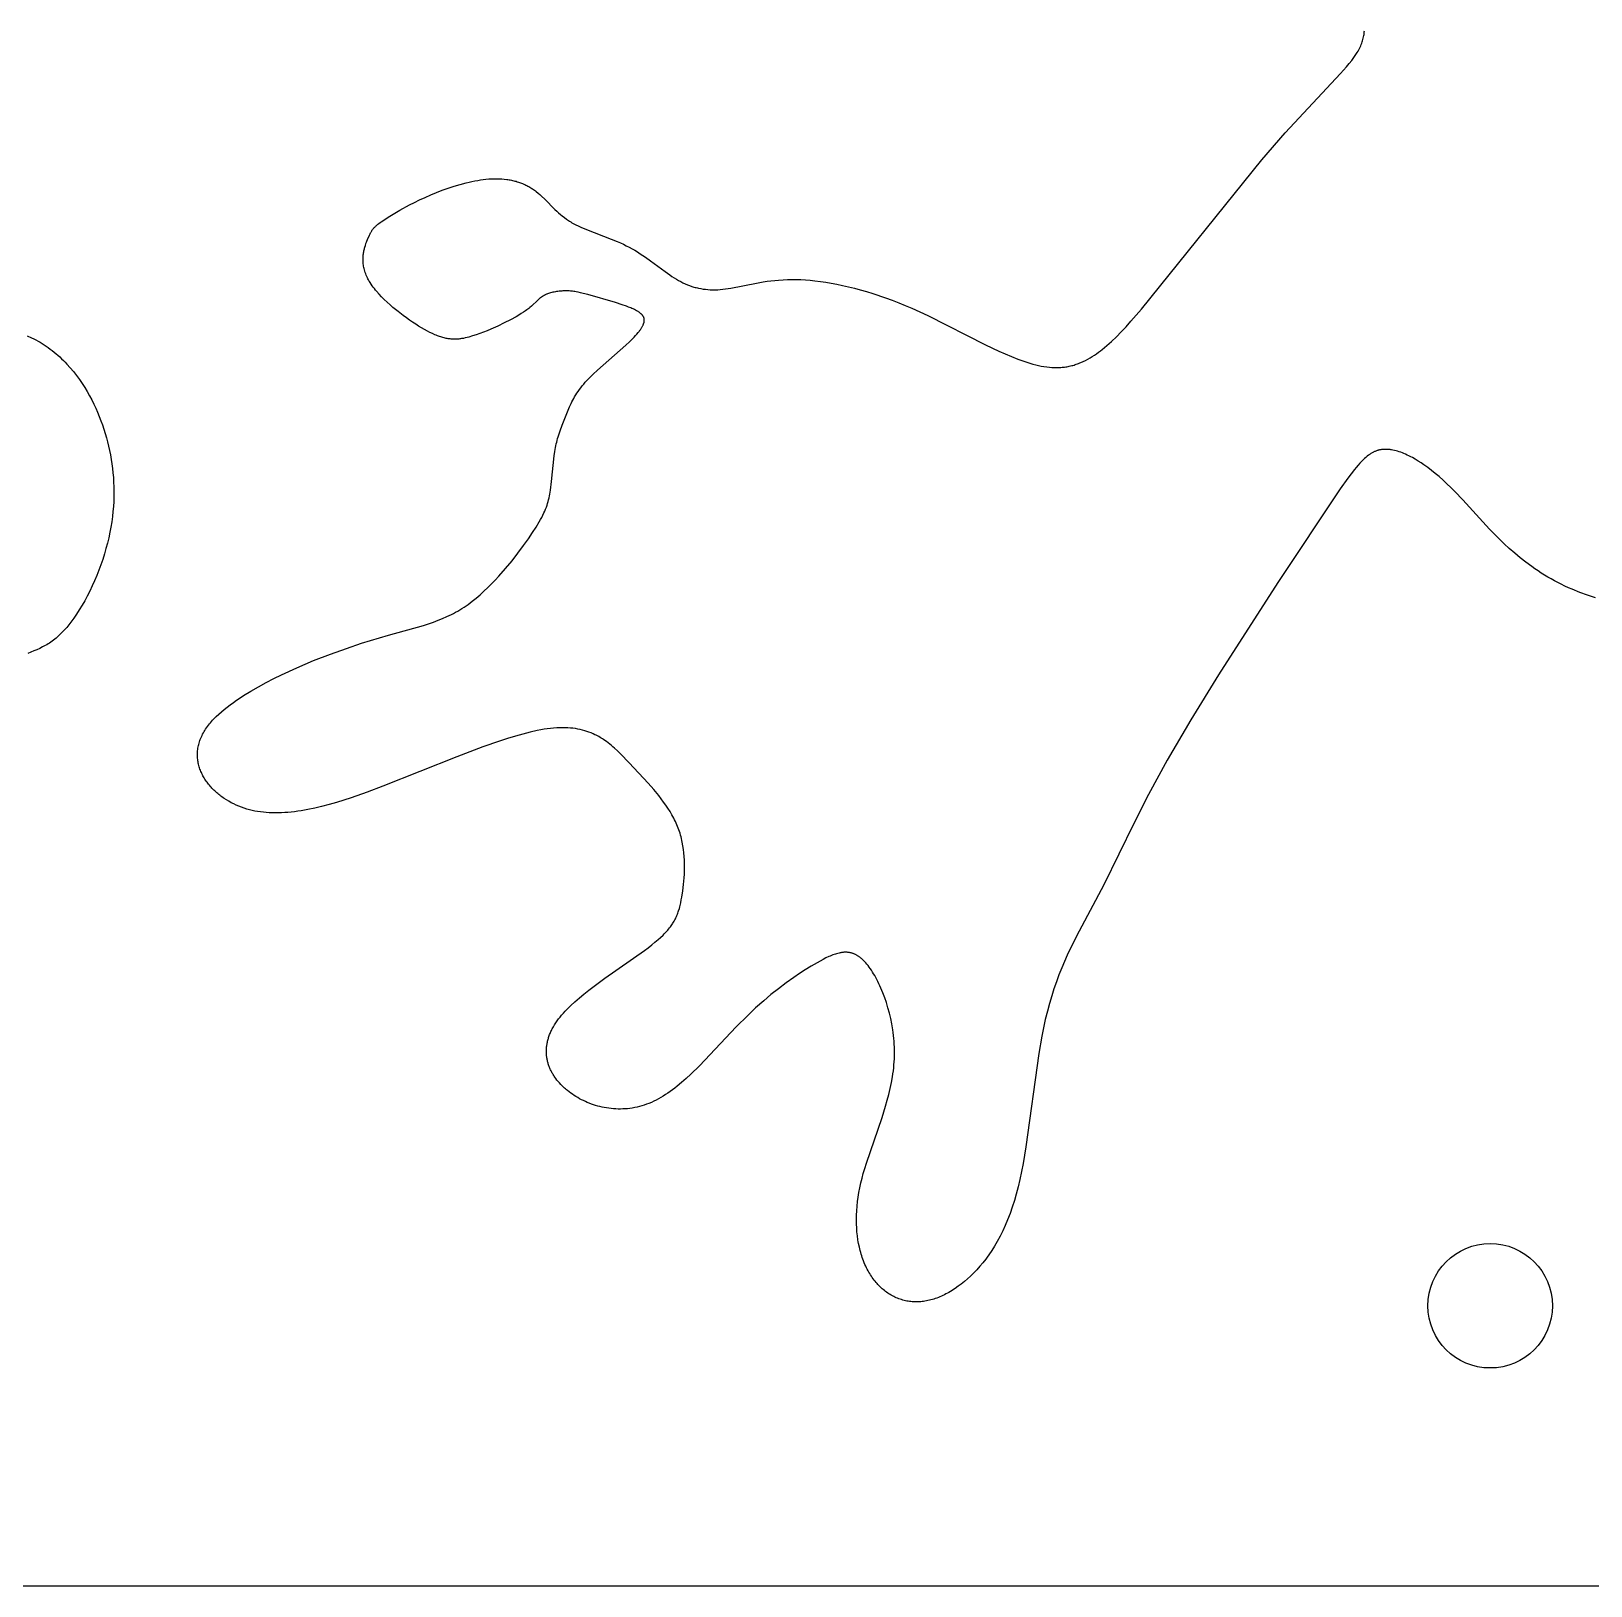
# Model space of a CAD drawing. Extents: x -2154 to -1864, y -146 to 54.
# Drawn here: x -2067.6 to -2005, y -146 to -83.5 of the extents above; entities that cross this region are included whole.
import ezdxf

# ---------------------------------------------------------------- set-up
doc = ezdxf.new("R2010")
doc.units = 0
doc.layers.add('DEFAULT', color=7, linetype='CONTINUOUS')

msp = doc.modelspace()

# ---------------------------------------------------------------- linework, layer by layer
at = {"layer": 'DEFAULT'}
msp.add_lwpolyline([(-2154, -146), (-1864, -146), (-1864, 54), (-2154, 54)], close=True, dxfattribs=at)
for points in [[(-2004.764, -106.308), (-2005.083, -106.203), (-2005.395, -106.09), (-2005.703, -105.966), (-2005.85, -105.903), (-2005.996, -105.836), (-2006.141, -105.767), (-2006.284, -105.696), (-2006.42, -105.624), (-2006.554, -105.55), (-2006.687, -105.474), (-2006.819, -105.395), (-2006.949, -105.313), (-2007.077, -105.229), (-2007.204, -105.143), (-2007.329, -105.055), (-2007.563, -104.882), (-2007.791, -104.701), (-2008.014, -104.514), (-2008.232, -104.322), (-2008.435, -104.134), (-2008.634, -103.941), (-2009.022, -103.547), (-2010.103, -102.376), (-2010.426, -102.036), (-2010.579, -101.883), (-2010.736, -101.732), (-2010.895, -101.585), (-2011.057, -101.441), (-2011.205, -101.316), (-2011.356, -101.194), (-2011.51, -101.077), (-2011.667, -100.964), (-2011.779, -100.887), (-2011.893, -100.813), (-2012.01, -100.743), (-2012.128, -100.676), (-2012.195, -100.64), (-2012.263, -100.605), (-2012.332, -100.572), (-2012.401, -100.54), (-2012.465, -100.513), (-2012.53, -100.487), (-2012.595, -100.463), (-2012.661, -100.44), (-2012.722, -100.421), (-2012.783, -100.404), (-2012.845, -100.388), (-2012.907, -100.375), (-2012.964, -100.365), (-2012.993, -100.36), (-2013.021, -100.356), (-2013.05, -100.353), (-2013.079, -100.35), (-2013.108, -100.348), (-2013.137, -100.346), (-2013.163, -100.345), (-2013.19, -100.344), (-2013.216, -100.344), (-2013.243, -100.345), (-2013.269, -100.346), (-2013.296, -100.348), (-2013.322, -100.35), (-2013.349, -100.353), (-2013.374, -100.356), (-2013.399, -100.36), (-2013.424, -100.365), (-2013.449, -100.37), (-2013.473, -100.376), (-2013.498, -100.382), (-2013.522, -100.389), (-2013.546, -100.397), (-2013.572, -100.406), (-2013.597, -100.415), (-2013.621, -100.425), (-2013.646, -100.436), (-2013.67, -100.447), (-2013.694, -100.459), (-2013.717, -100.472), (-2013.741, -100.484), (-2013.767, -100.5), (-2013.793, -100.516), (-2013.819, -100.532), (-2013.844, -100.549), (-2013.869, -100.567), (-2013.893, -100.585), (-2013.941, -100.622), (-2013.969, -100.645), (-2013.997, -100.669), (-2014.051, -100.717), (-2014.104, -100.767), (-2014.155, -100.817), (-2014.234, -100.9), (-2014.31, -100.985), (-2014.385, -101.072), (-2014.458, -101.16), (-2014.593, -101.332), (-2014.725, -101.507), (-2015.028, -101.929), (-2017.535, -105.7), (-2019.917, -109.408), (-2021.03, -111.214), (-2021.981, -112.837), (-2022.727, -114.21), (-2023.316, -115.37), (-2024.524, -117.842), (-2025.524, -119.701), (-2025.763, -120.17), (-2026, -120.671), (-2026.113, -120.925), (-2026.221, -121.18), (-2026.331, -121.456), (-2026.435, -121.734), (-2026.533, -122.015), (-2026.624, -122.298), (-2026.715, -122.605), (-2026.798, -122.914), (-2026.881, -123.256), (-2026.953, -123.59), (-2027.019, -123.924), (-2027.14, -124.621), (-2027.661, -128.364), (-2027.773, -129.036), (-2027.833, -129.354), (-2027.9, -129.672), (-2027.969, -129.968), (-2028.046, -130.263), (-2028.122, -130.527), (-2028.206, -130.788), (-2028.297, -131.047), (-2028.396, -131.303), (-2028.49, -131.524), (-2028.591, -131.743), (-2028.698, -131.958), (-2028.813, -132.17), (-2028.919, -132.352), (-2029.032, -132.531), (-2029.15, -132.706), (-2029.212, -132.792), (-2029.275, -132.876), (-2029.39, -133.023), (-2029.509, -133.166), (-2029.633, -133.304), (-2029.762, -133.439), (-2029.885, -133.558), (-2030.011, -133.672), (-2030.133, -133.777), (-2030.259, -133.878), (-2030.378, -133.968), (-2030.501, -134.053), (-2030.563, -134.095), (-2030.626, -134.135), (-2030.69, -134.174), (-2030.754, -134.211), (-2030.813, -134.244), (-2030.872, -134.276), (-2030.932, -134.306), (-2030.993, -134.336), (-2031.054, -134.364), (-2031.116, -134.391), (-2031.179, -134.416), (-2031.242, -134.44), (-2031.3, -134.46), (-2031.358, -134.48), (-2031.417, -134.498), (-2031.476, -134.514), (-2031.535, -134.529), (-2031.595, -134.543), (-2031.655, -134.555), (-2031.716, -134.566), (-2031.773, -134.574), (-2031.83, -134.581), (-2031.887, -134.587), (-2031.944, -134.591), (-2032.002, -134.594), (-2032.059, -134.595), (-2032.117, -134.594), (-2032.174, -134.592), (-2032.23, -134.589), (-2032.285, -134.583), (-2032.34, -134.577), (-2032.395, -134.569), (-2032.449, -134.559), (-2032.504, -134.548), (-2032.558, -134.535), (-2032.611, -134.521), (-2032.664, -134.505), (-2032.717, -134.488), (-2032.769, -134.47), (-2032.82, -134.45), (-2032.871, -134.428), (-2032.921, -134.405), (-2032.971, -134.381), (-2033.02, -134.356), (-2033.069, -134.328), (-2033.118, -134.3), (-2033.165, -134.27), (-2033.212, -134.239), (-2033.259, -134.206), (-2033.304, -134.173), (-2033.348, -134.138), (-2033.392, -134.102), (-2033.436, -134.064), (-2033.48, -134.024), (-2033.522, -133.983), (-2033.564, -133.942), (-2033.604, -133.899), (-2033.644, -133.855), (-2033.682, -133.811), (-2033.72, -133.766), (-2033.759, -133.716), (-2033.796, -133.666), (-2033.833, -133.615), (-2033.868, -133.564), (-2033.902, -133.511), (-2033.935, -133.458), (-2033.967, -133.404), (-2033.998, -133.349), (-2034.033, -133.285), (-2034.066, -133.22), (-2034.097, -133.153), (-2034.128, -133.087), (-2034.156, -133.019), (-2034.184, -132.951), (-2034.21, -132.883), (-2034.235, -132.814), (-2034.258, -132.745), (-2034.279, -132.676), (-2034.3, -132.606), (-2034.319, -132.536), (-2034.337, -132.466), (-2034.354, -132.395), (-2034.383, -132.253), (-2034.398, -132.176), (-2034.41, -132.098), (-2034.432, -131.942), (-2034.449, -131.785), (-2034.46, -131.628), (-2034.468, -131.457), (-2034.469, -131.285), (-2034.466, -131.113), (-2034.458, -130.942), (-2034.443, -130.755), (-2034.423, -130.568), (-2034.398, -130.382), (-2034.368, -130.197), (-2034.332, -130.006), (-2034.291, -129.816), (-2034.246, -129.628), (-2034.196, -129.44), (-2034.136, -129.23), (-2034.071, -129.022), (-2033.441, -127.188), (-2033.296, -126.726), (-2033.23, -126.493), (-2033.168, -126.258), (-2033.112, -126.023), (-2033.062, -125.787), (-2033.02, -125.549), (-2033.002, -125.43), (-2032.986, -125.31), (-2032.972, -125.191), (-2032.961, -125.071), (-2032.952, -124.951), (-2032.945, -124.832), (-2032.942, -124.713), (-2032.94, -124.594), (-2032.942, -124.476), (-2032.945, -124.357), (-2032.951, -124.241), (-2032.959, -124.124), (-2032.969, -124.007), (-2032.981, -123.891), (-2032.996, -123.775), (-2033.012, -123.659), (-2033.051, -123.428), (-2033.094, -123.212), (-2033.145, -122.997), (-2033.202, -122.784), (-2033.267, -122.573), (-2033.334, -122.373), (-2033.409, -122.176), (-2033.485, -121.993), (-2033.525, -121.902), (-2033.567, -121.812), (-2033.607, -121.729), (-2033.649, -121.648), (-2033.692, -121.567), (-2033.737, -121.486), (-2033.779, -121.415), (-2033.822, -121.344), (-2033.867, -121.274), (-2033.914, -121.205), (-2033.957, -121.146), (-2034.001, -121.087), (-2034.047, -121.03), (-2034.094, -120.974), (-2034.137, -120.927), (-2034.18, -120.882), (-2034.203, -120.86), (-2034.225, -120.839), (-2034.249, -120.818), (-2034.272, -120.797), (-2034.293, -120.78), (-2034.314, -120.763), (-2034.335, -120.747), (-2034.357, -120.731), (-2034.379, -120.716), (-2034.401, -120.701), (-2034.424, -120.687), (-2034.447, -120.673), (-2034.467, -120.661), (-2034.488, -120.65), (-2034.51, -120.639), (-2034.531, -120.629), (-2034.553, -120.62), (-2034.575, -120.611), (-2034.597, -120.602), (-2034.62, -120.594), (-2034.641, -120.587), (-2034.662, -120.581), (-2034.684, -120.575), (-2034.706, -120.57), (-2034.728, -120.565), (-2034.75, -120.561), (-2034.772, -120.557), (-2034.794, -120.555), (-2034.817, -120.552), (-2034.84, -120.55), (-2034.862, -120.549), (-2034.885, -120.548), (-2034.908, -120.548), (-2034.93, -120.548), (-2034.953, -120.549), (-2034.975, -120.551), (-2035, -120.553), (-2035.024, -120.555), (-2035.048, -120.558), (-2035.071, -120.561), (-2035.095, -120.565), (-2035.119, -120.569), (-2035.166, -120.579), (-2035.217, -120.592), (-2035.268, -120.606), (-2035.318, -120.621), (-2035.368, -120.638), (-2035.423, -120.658), (-2035.476, -120.679), (-2035.53, -120.702), (-2035.583, -120.725), (-2035.698, -120.779), (-2035.811, -120.837), (-2035.931, -120.901), (-2036.05, -120.968), (-2036.29, -121.108), (-2036.526, -121.254), (-2036.76, -121.405), (-2036.99, -121.56), (-2037.301, -121.782), (-2037.606, -122.013), (-2037.905, -122.251), (-2038.197, -122.497), (-2038.523, -122.787), (-2038.841, -123.086), (-2039.298, -123.545), (-2040.779, -125.108), (-2041.132, -125.451), (-2041.313, -125.618), (-2041.498, -125.78), (-2041.68, -125.931), (-2041.773, -126.004), (-2041.867, -126.075), (-2041.958, -126.142), (-2042.051, -126.206), (-2042.144, -126.269), (-2042.239, -126.329), (-2042.332, -126.385), (-2042.426, -126.439), (-2042.521, -126.489), (-2042.618, -126.537), (-2042.712, -126.58), (-2042.808, -126.62), (-2042.904, -126.657), (-2043.002, -126.691), (-2043.096, -126.72), (-2043.191, -126.747), (-2043.286, -126.77), (-2043.382, -126.79), (-2043.479, -126.807), (-2043.576, -126.821), (-2043.674, -126.832), (-2043.772, -126.84), (-2043.865, -126.845), (-2043.958, -126.847), (-2044.052, -126.847), (-2044.145, -126.844), (-2044.239, -126.838), (-2044.332, -126.829), (-2044.424, -126.818), (-2044.517, -126.804), (-2044.605, -126.788), (-2044.693, -126.77), (-2044.781, -126.749), (-2044.867, -126.726), (-2044.954, -126.701), (-2045.039, -126.674), (-2045.124, -126.645), (-2045.208, -126.613), (-2045.288, -126.58), (-2045.366, -126.546), (-2045.444, -126.51), (-2045.521, -126.472), (-2045.597, -126.431), (-2045.672, -126.389), (-2045.745, -126.345), (-2045.818, -126.299), (-2045.886, -126.254), (-2045.954, -126.206), (-2046.019, -126.157), (-2046.084, -126.106), (-2046.125, -126.072), (-2046.165, -126.038), (-2046.205, -126.003), (-2046.244, -125.967), (-2046.3, -125.913), (-2046.355, -125.857), (-2046.408, -125.8), (-2046.459, -125.741), (-2046.506, -125.682), (-2046.552, -125.622), (-2046.596, -125.56), (-2046.617, -125.529), (-2046.638, -125.497), (-2046.657, -125.466), (-2046.676, -125.435), (-2046.694, -125.403), (-2046.712, -125.371), (-2046.729, -125.338), (-2046.746, -125.306), (-2046.762, -125.273), (-2046.777, -125.239), (-2046.791, -125.206), (-2046.805, -125.173), (-2046.818, -125.139), (-2046.831, -125.105), (-2046.842, -125.071), (-2046.854, -125.036), (-2046.864, -125.002), (-2046.874, -124.967), (-2046.882, -124.932), (-2046.891, -124.896), (-2046.898, -124.861), (-2046.905, -124.825), (-2046.911, -124.79), (-2046.916, -124.754), (-2046.921, -124.718), (-2046.924, -124.682), (-2046.927, -124.645), (-2046.929, -124.608), (-2046.931, -124.571), (-2046.931, -124.534), (-2046.931, -124.498), (-2046.93, -124.461), (-2046.928, -124.424), (-2046.925, -124.387), (-2046.922, -124.349), (-2046.917, -124.311), (-2046.912, -124.273), (-2046.906, -124.235), (-2046.899, -124.197), (-2046.892, -124.16), (-2046.884, -124.122), (-2046.874, -124.085), (-2046.864, -124.046), (-2046.853, -124.007), (-2046.841, -123.968), (-2046.828, -123.929), (-2046.814, -123.891), (-2046.8, -123.853), (-2046.785, -123.815), (-2046.769, -123.778), (-2046.751, -123.738), (-2046.732, -123.698), (-2046.713, -123.658), (-2046.693, -123.619), (-2046.672, -123.58), (-2046.651, -123.542), (-2046.606, -123.466), (-2046.554, -123.385), (-2046.5, -123.306), (-2046.443, -123.229), (-2046.384, -123.153), (-2046.318, -123.073), (-2046.249, -122.995), (-2046.179, -122.918), (-2046.107, -122.843), (-2046.028, -122.764), (-2045.948, -122.686), (-2045.784, -122.535), (-2045.607, -122.38), (-2045.426, -122.23), (-2045.219, -122.066), (-2045.01, -121.906), (-2044.584, -121.594), (-2042.995, -120.479), (-2042.843, -120.366), (-2042.694, -120.251), (-2042.567, -120.148), (-2042.442, -120.042), (-2042.341, -119.951), (-2042.242, -119.858), (-2042.195, -119.81), (-2042.148, -119.761), (-2042.102, -119.711), (-2042.057, -119.66), (-2042.02, -119.616), (-2041.984, -119.572), (-2041.949, -119.527), (-2041.915, -119.481), (-2041.89, -119.445), (-2041.866, -119.41), (-2041.843, -119.374), (-2041.82, -119.337), (-2041.795, -119.294), (-2041.77, -119.25), (-2041.747, -119.205), (-2041.725, -119.16), (-2041.704, -119.115), (-2041.685, -119.069), (-2041.666, -119.023), (-2041.648, -118.976), (-2041.632, -118.929), (-2041.616, -118.882), (-2041.588, -118.786), (-2041.572, -118.73), (-2041.558, -118.673), (-2041.532, -118.559), (-2041.509, -118.444), (-2041.487, -118.329), (-2041.447, -118.079), (-2041.415, -117.827), (-2041.401, -117.691), (-2041.391, -117.554), (-2041.382, -117.416), (-2041.377, -117.279), (-2041.375, -117.136), (-2041.376, -116.992), (-2041.381, -116.848), (-2041.389, -116.705), (-2041.402, -116.559), (-2041.419, -116.414), (-2041.441, -116.269), (-2041.468, -116.125), (-2041.483, -116.054), (-2041.5, -115.982), (-2041.518, -115.911), (-2041.537, -115.84), (-2041.558, -115.77), (-2041.58, -115.7), (-2041.604, -115.631), (-2041.629, -115.562), (-2041.656, -115.493), (-2041.685, -115.425), (-2041.715, -115.357), (-2041.746, -115.289), (-2041.779, -115.223), (-2041.813, -115.157), (-2041.884, -115.026), (-2041.962, -114.894), (-2042.044, -114.765), (-2042.13, -114.637), (-2042.219, -114.512), (-2042.315, -114.384), (-2042.413, -114.257), (-2042.617, -114.01), (-2042.835, -113.76), (-2043.6, -112.936), (-2043.95, -112.574), (-2044.07, -112.458), (-2044.193, -112.345), (-2044.256, -112.291), (-2044.319, -112.237), (-2044.384, -112.185), (-2044.449, -112.134), (-2044.516, -112.085), (-2044.584, -112.037), (-2044.631, -112.005), (-2044.679, -111.974), (-2044.727, -111.944), (-2044.776, -111.915), (-2044.826, -111.886), (-2044.876, -111.859), (-2044.927, -111.833), (-2044.978, -111.807), (-2045.057, -111.771), (-2045.138, -111.737), (-2045.219, -111.705), (-2045.302, -111.676), (-2045.39, -111.648), (-2045.48, -111.623), (-2045.57, -111.602), (-2045.661, -111.583), (-2045.761, -111.565), (-2045.862, -111.552), (-2045.963, -111.541), (-2046.065, -111.533), (-2046.177, -111.528), (-2046.29, -111.527), (-2046.404, -111.529), (-2046.516, -111.534), (-2046.643, -111.544), (-2046.769, -111.557), (-2046.895, -111.573), (-2047.02, -111.592), (-2047.16, -111.616), (-2047.3, -111.643), (-2047.577, -111.705), (-2047.879, -111.781), (-2048.179, -111.865), (-2048.499, -111.962), (-2048.817, -112.066), (-2049.484, -112.298), (-2050.528, -112.694), (-2053.503, -113.879), (-2054.139, -114.117), (-2054.78, -114.341), (-2055.369, -114.527), (-2055.666, -114.612), (-2055.965, -114.691), (-2056.244, -114.757), (-2056.524, -114.816), (-2056.792, -114.864), (-2056.926, -114.884), (-2057.061, -114.903), (-2057.19, -114.918), (-2057.318, -114.93), (-2057.447, -114.94), (-2057.576, -114.947), (-2057.7, -114.951), (-2057.823, -114.952), (-2057.947, -114.95), (-2058.07, -114.945), (-2058.188, -114.937), (-2058.307, -114.926), (-2058.424, -114.911), (-2058.542, -114.893), (-2058.649, -114.874), (-2058.755, -114.851), (-2058.861, -114.825), (-2058.966, -114.796), (-2059.074, -114.761), (-2059.182, -114.724), (-2059.288, -114.682), (-2059.393, -114.638), (-2059.494, -114.59), (-2059.594, -114.539), (-2059.692, -114.485), (-2059.789, -114.428), (-2059.88, -114.369), (-2059.926, -114.338), (-2059.97, -114.306), (-2060.014, -114.274), (-2060.057, -114.241), (-2060.1, -114.207), (-2060.142, -114.172), (-2060.182, -114.138), (-2060.222, -114.103), (-2060.261, -114.067), (-2060.299, -114.03), (-2060.336, -113.993), (-2060.373, -113.955), (-2060.408, -113.916), (-2060.443, -113.877), (-2060.477, -113.838), (-2060.509, -113.799), (-2060.54, -113.758), (-2060.571, -113.717), (-2060.601, -113.676), (-2060.63, -113.634), (-2060.657, -113.591), (-2060.684, -113.547), (-2060.709, -113.504), (-2060.734, -113.46), (-2060.757, -113.416), (-2060.779, -113.371), (-2060.799, -113.326), (-2060.819, -113.28), (-2060.838, -113.234), (-2060.855, -113.187), (-2060.871, -113.14), (-2060.885, -113.093), (-2060.899, -113.046), (-2060.911, -112.998), (-2060.921, -112.95), (-2060.931, -112.901), (-2060.938, -112.852), (-2060.945, -112.803), (-2060.95, -112.754), (-2060.953, -112.704), (-2060.955, -112.653), (-2060.956, -112.603), (-2060.955, -112.553), (-2060.953, -112.503), (-2060.949, -112.453), (-2060.943, -112.403), (-2060.936, -112.351), (-2060.927, -112.299), (-2060.916, -112.247), (-2060.904, -112.196), (-2060.89, -112.145), (-2060.875, -112.095), (-2060.859, -112.044), (-2060.841, -111.995), (-2060.819, -111.941), (-2060.796, -111.888), (-2060.772, -111.836), (-2060.746, -111.784), (-2060.718, -111.733), (-2060.689, -111.683), (-2060.659, -111.634), (-2060.628, -111.585), (-2060.592, -111.532), (-2060.554, -111.479), (-2060.515, -111.428), (-2060.475, -111.378), (-2060.434, -111.328), (-2060.391, -111.279), (-2060.348, -111.231), (-2060.304, -111.184), (-2060.254, -111.133), (-2060.204, -111.082), (-2060.1, -110.984), (-2059.993, -110.889), (-2059.884, -110.796), (-2059.762, -110.698), (-2059.637, -110.603), (-2059.511, -110.511), (-2059.382, -110.421), (-2059.243, -110.327), (-2059.102, -110.235), (-2058.815, -110.059), (-2058.508, -109.882), (-2058.197, -109.713), (-2057.891, -109.555), (-2057.583, -109.403), (-2056.958, -109.116), (-2056.289, -108.833), (-2055.613, -108.57), (-2054.97, -108.339), (-2054.362, -108.137), (-2053.28, -107.816), (-2051.87, -107.415), (-2051.67, -107.35), (-2051.47, -107.281), (-2051.287, -107.213), (-2051.105, -107.14), (-2050.926, -107.062), (-2050.837, -107.02), (-2050.75, -106.977), (-2050.663, -106.933), (-2050.578, -106.887), (-2050.493, -106.839), (-2050.41, -106.79), (-2050.326, -106.738), (-2050.242, -106.683), (-2050.16, -106.628), (-2050.079, -106.571), (-2049.995, -106.51), (-2049.913, -106.447), (-2049.751, -106.318), (-2049.593, -106.184), (-2049.439, -106.045), (-2049.285, -105.9), (-2049.135, -105.752), (-2048.988, -105.6), (-2048.844, -105.445), (-2048.57, -105.135), (-2048.307, -104.817), (-2048.074, -104.518), (-2047.848, -104.213), (-2047.653, -103.937), (-2047.483, -103.686), (-2047.346, -103.473), (-2047.216, -103.257), (-2047.166, -103.169), (-2047.118, -103.081), (-2047.072, -102.992), (-2047.029, -102.901), (-2046.994, -102.825), (-2046.962, -102.748), (-2046.932, -102.67), (-2046.904, -102.591), (-2046.881, -102.518), (-2046.86, -102.444), (-2046.84, -102.37), (-2046.823, -102.295), (-2046.807, -102.217), (-2046.792, -102.139), (-2046.767, -101.981), (-2046.723, -101.633), (-2046.614, -100.606), (-2046.59, -100.433), (-2046.564, -100.276), (-2046.549, -100.198), (-2046.533, -100.121), (-2046.517, -100.052), (-2046.499, -99.983), (-2046.481, -99.915), (-2046.461, -99.847), (-2046.422, -99.725), (-2046.38, -99.603), (-2046.293, -99.378), (-2045.996, -98.634), (-2045.939, -98.508), (-2045.906, -98.438), (-2045.871, -98.37), (-2045.835, -98.302), (-2045.797, -98.235), (-2045.752, -98.16), (-2045.705, -98.086), (-2045.656, -98.014), (-2045.606, -97.943), (-2045.549, -97.867), (-2045.49, -97.793), (-2045.429, -97.721), (-2045.367, -97.65), (-2045.292, -97.568), (-2045.215, -97.489), (-2045.045, -97.322), (-2044.871, -97.16), (-2043.736, -96.165), (-2043.593, -96.031), (-2043.523, -95.963), (-2043.454, -95.894), (-2043.399, -95.836), (-2043.346, -95.777), (-2043.293, -95.718), (-2043.242, -95.656), (-2043.206, -95.609), (-2043.17, -95.561), (-2043.153, -95.537), (-2043.136, -95.512), (-2043.12, -95.487), (-2043.104, -95.462), (-2043.091, -95.44), (-2043.079, -95.418), (-2043.067, -95.395), (-2043.055, -95.372), (-2043.046, -95.352), (-2043.037, -95.332), (-2043.029, -95.312), (-2043.022, -95.291), (-2043.016, -95.274), (-2043.011, -95.256), (-2043.008, -95.247), (-2043.006, -95.238), (-2043.004, -95.229), (-2043.002, -95.219), (-2043.001, -95.212), (-2043, -95.204), (-2042.999, -95.196), (-2042.998, -95.188), (-2042.997, -95.18), (-2042.996, -95.172), (-2042.996, -95.164), (-2042.996, -95.156), (-2042.996, -95.149), (-2042.996, -95.142), (-2042.996, -95.135), (-2042.997, -95.128), (-2042.997, -95.121), (-2042.998, -95.114), (-2042.999, -95.107), (-2043, -95.101), (-2043.001, -95.094), (-2043.003, -95.087), (-2043.005, -95.08), (-2043.006, -95.073), (-2043.008, -95.067), (-2043.01, -95.06), (-2043.013, -95.054), (-2043.015, -95.047), (-2043.018, -95.04), (-2043.021, -95.033), (-2043.024, -95.027), (-2043.027, -95.02), (-2043.031, -95.014), (-2043.034, -95.007), (-2043.038, -95.001), (-2043.042, -94.994), (-2043.046, -94.988), (-2043.05, -94.982), (-2043.055, -94.976), (-2043.059, -94.97), (-2043.064, -94.964), (-2043.068, -94.958), (-2043.078, -94.947), (-2043.084, -94.94), (-2043.09, -94.933), (-2043.097, -94.926), (-2043.103, -94.92), (-2043.117, -94.907), (-2043.13, -94.894), (-2043.144, -94.882), (-2043.159, -94.87), (-2043.174, -94.859), (-2043.189, -94.848), (-2043.207, -94.835), (-2043.226, -94.822), (-2043.245, -94.81), (-2043.264, -94.798), (-2043.304, -94.776), (-2043.344, -94.754), (-2043.393, -94.729), (-2043.442, -94.706), (-2043.492, -94.683), (-2043.543, -94.662), (-2043.628, -94.628), (-2043.714, -94.596), (-2043.886, -94.536), (-2044.159, -94.449), (-2045.267, -94.13), (-2045.458, -94.077), (-2045.554, -94.053), (-2045.65, -94.031), (-2045.74, -94.014), (-2045.785, -94.006), (-2045.83, -94), (-2045.876, -93.994), (-2045.922, -93.989), (-2045.969, -93.985), (-2046.015, -93.982), (-2046.065, -93.98), (-2046.114, -93.979), (-2046.164, -93.979), (-2046.214, -93.981), (-2046.265, -93.983), (-2046.316, -93.986), (-2046.368, -93.99), (-2046.419, -93.995), (-2046.469, -94.001), (-2046.52, -94.008), (-2046.57, -94.016), (-2046.62, -94.026), (-2046.667, -94.035), (-2046.713, -94.046), (-2046.76, -94.059), (-2046.806, -94.072), (-2046.847, -94.085), (-2046.888, -94.1), (-2046.908, -94.108), (-2046.928, -94.116), (-2046.948, -94.124), (-2046.967, -94.133), (-2046.985, -94.142), (-2047.002, -94.15), (-2047.019, -94.159), (-2047.036, -94.169), (-2047.053, -94.178), (-2047.069, -94.188), (-2047.085, -94.198), (-2047.101, -94.209), (-2047.132, -94.23), (-2047.162, -94.252), (-2047.191, -94.275), (-2047.219, -94.299), (-2047.248, -94.324), (-2047.277, -94.35), (-2047.528, -94.587), (-2047.598, -94.647), (-2047.639, -94.68), (-2047.68, -94.712), (-2047.722, -94.744), (-2047.765, -94.775), (-2047.852, -94.835), (-2047.94, -94.892), (-2048.045, -94.956), (-2048.152, -95.018), (-2048.368, -95.136), (-2048.623, -95.266), (-2048.881, -95.39), (-2049.167, -95.518), (-2049.312, -95.579), (-2049.457, -95.637), (-2049.604, -95.692), (-2049.752, -95.744), (-2049.896, -95.79), (-2050.042, -95.832), (-2050.117, -95.852), (-2050.192, -95.869), (-2050.267, -95.885), (-2050.305, -95.892), (-2050.344, -95.898), (-2050.38, -95.903), (-2050.416, -95.908), (-2050.453, -95.912), (-2050.49, -95.915), (-2050.526, -95.917), (-2050.563, -95.919), (-2050.6, -95.92), (-2050.637, -95.92), (-2050.677, -95.919), (-2050.716, -95.917), (-2050.756, -95.914), (-2050.796, -95.91), (-2050.836, -95.905), (-2050.875, -95.899), (-2050.915, -95.893), (-2050.954, -95.885), (-2050.999, -95.876), (-2051.044, -95.865), (-2051.089, -95.853), (-2051.133, -95.841), (-2051.177, -95.827), (-2051.221, -95.813), (-2051.308, -95.781), (-2051.359, -95.761), (-2051.411, -95.74), (-2051.513, -95.695), (-2051.613, -95.647), (-2051.712, -95.596), (-2051.831, -95.531), (-2051.949, -95.464), (-2052.065, -95.394), (-2052.18, -95.321), (-2052.308, -95.237), (-2052.435, -95.151), (-2052.56, -95.062), (-2052.684, -94.972), (-2052.893, -94.81), (-2053.097, -94.643), (-2053.216, -94.539), (-2053.334, -94.432), (-2053.446, -94.326), (-2053.555, -94.216), (-2053.657, -94.108), (-2053.755, -93.996), (-2053.8, -93.943), (-2053.844, -93.888), (-2053.887, -93.833), (-2053.929, -93.776), (-2053.976, -93.709), (-2054.02, -93.64), (-2054.042, -93.605), (-2054.063, -93.569), (-2054.083, -93.533), (-2054.102, -93.497), (-2054.127, -93.448), (-2054.15, -93.397), (-2054.172, -93.346), (-2054.193, -93.295), (-2054.211, -93.243), (-2054.228, -93.19), (-2054.244, -93.136), (-2054.257, -93.083), (-2054.268, -93.036), (-2054.277, -92.989), (-2054.284, -92.941), (-2054.29, -92.893), (-2054.295, -92.846), (-2054.298, -92.798), (-2054.3, -92.75), (-2054.3, -92.702), (-2054.299, -92.659), (-2054.297, -92.617), (-2054.294, -92.574), (-2054.29, -92.532), (-2054.285, -92.49), (-2054.279, -92.448), (-2054.272, -92.406), (-2054.263, -92.364), (-2054.255, -92.328), (-2054.247, -92.292), (-2054.238, -92.256), (-2054.228, -92.22), (-2054.206, -92.149), (-2054.183, -92.079), (-2054.16, -92.018), (-2054.102, -91.873), (-2054.06, -91.776), (-2054.041, -91.734), (-2054.02, -91.692), (-2053.999, -91.65), (-2053.987, -91.63), (-2053.976, -91.61), (-2053.964, -91.591), (-2053.953, -91.572), (-2053.941, -91.554), (-2053.928, -91.536), (-2053.916, -91.518), (-2053.902, -91.501), (-2053.889, -91.484), (-2053.875, -91.467), (-2053.86, -91.449), (-2053.844, -91.432), (-2053.828, -91.415), (-2053.812, -91.399), (-2053.796, -91.383), (-2053.779, -91.367), (-2053.744, -91.336), (-2053.702, -91.301), (-2053.659, -91.268), (-2053.616, -91.235), (-2053.571, -91.203), (-2053.429, -91.106), (-2053.293, -91.019), (-2053.157, -90.934), (-2052.826, -90.741), (-2052.432, -90.527), (-2052.231, -90.425), (-2052.03, -90.327), (-2051.804, -90.223), (-2051.576, -90.123), (-2051.346, -90.028), (-2051.114, -89.938), (-2050.876, -89.853), (-2050.636, -89.774), (-2050.398, -89.702), (-2050.158, -89.638), (-2050.041, -89.61), (-2049.924, -89.584), (-2049.806, -89.56), (-2049.688, -89.539), (-2049.579, -89.521), (-2049.47, -89.506), (-2049.36, -89.493), (-2049.251, -89.483), (-2049.145, -89.476), (-2049.038, -89.472), (-2048.932, -89.471), (-2048.826, -89.473), (-2048.726, -89.479), (-2048.626, -89.487), (-2048.527, -89.499), (-2048.477, -89.506), (-2048.428, -89.514), (-2048.381, -89.523), (-2048.334, -89.532), (-2048.288, -89.542), (-2048.241, -89.553), (-2048.195, -89.565), (-2048.149, -89.577), (-2048.104, -89.591), (-2048.058, -89.605), (-2048.015, -89.62), (-2047.972, -89.636), (-2047.929, -89.652), (-2047.886, -89.669), (-2047.844, -89.687), (-2047.802, -89.706), (-2047.761, -89.726), (-2047.72, -89.746), (-2047.68, -89.767), (-2047.64, -89.789), (-2047.601, -89.811), (-2047.562, -89.835), (-2047.523, -89.859), (-2047.486, -89.884), (-2047.448, -89.909), (-2047.411, -89.936), (-2047.375, -89.963), (-2047.339, -89.99), (-2047.268, -90.048), (-2047.2, -90.107), (-2047.132, -90.168), (-2047, -90.296), (-2046.586, -90.71), (-2046.514, -90.777), (-2046.442, -90.843), (-2046.368, -90.908), (-2046.292, -90.97), (-2046.21, -91.034), (-2046.126, -91.095), (-2046.04, -91.154), (-2045.996, -91.182), (-2045.952, -91.209), (-2045.903, -91.238), (-2045.854, -91.266), (-2045.754, -91.32), (-2045.652, -91.37), (-2045.549, -91.418), (-2045.323, -91.516), (-2044.327, -91.9), (-2044.081, -92), (-2043.959, -92.052), (-2043.839, -92.107), (-2043.719, -92.164), (-2043.601, -92.223), (-2043.488, -92.285), (-2043.376, -92.349), (-2043.266, -92.415), (-2043.157, -92.484), (-2042.951, -92.622), (-2042.748, -92.766), (-2042.154, -93.206), (-2041.971, -93.336), (-2041.885, -93.395), (-2041.797, -93.452), (-2041.708, -93.507), (-2041.618, -93.56), (-2041.532, -93.607), (-2041.445, -93.651), (-2041.356, -93.692), (-2041.266, -93.73), (-2041.178, -93.765), (-2041.089, -93.796), (-2040.999, -93.824), (-2040.953, -93.836), (-2040.908, -93.848), (-2040.862, -93.859), (-2040.816, -93.87), (-2040.723, -93.888), (-2040.63, -93.903), (-2040.537, -93.915), (-2040.44, -93.924), (-2040.343, -93.93), (-2040.246, -93.933), (-2040.148, -93.933), (-2040.045, -93.93), (-2039.942, -93.923), (-2039.84, -93.914), (-2039.737, -93.902), (-2039.626, -93.887), (-2039.514, -93.868), (-2038.493, -93.664), (-2038.217, -93.616), (-2038.063, -93.593), (-2037.908, -93.573), (-2037.753, -93.556), (-2037.597, -93.542), (-2037.42, -93.531), (-2037.243, -93.523), (-2037.066, -93.52), (-2036.889, -93.522), (-2036.701, -93.527), (-2036.513, -93.538), (-2036.326, -93.553), (-2036.139, -93.571), (-2035.919, -93.598), (-2035.699, -93.63), (-2035.481, -93.666), (-2035.263, -93.707), (-2035.024, -93.756), (-2034.787, -93.81), (-2034.55, -93.869), (-2034.315, -93.932), (-2034.06, -94.005), (-2033.807, -94.082), (-2033.306, -94.251), (-2033.038, -94.349), (-2032.773, -94.452), (-2032.509, -94.559), (-2032.248, -94.671), (-2031.923, -94.817), (-2031.602, -94.969), (-2029.285, -96.143), (-2028.751, -96.398), (-2028.494, -96.512), (-2028.236, -96.621), (-2027.989, -96.718), (-2027.74, -96.808), (-2027.623, -96.846), (-2027.505, -96.883), (-2027.386, -96.917), (-2027.267, -96.948), (-2027.156, -96.974), (-2027.045, -96.997), (-2026.933, -97.017), (-2026.821, -97.034), (-2026.717, -97.046), (-2026.613, -97.054), (-2026.561, -97.057), (-2026.509, -97.058), (-2026.457, -97.059), (-2026.405, -97.059), (-2026.355, -97.058), (-2026.306, -97.056), (-2026.256, -97.053), (-2026.207, -97.049), (-2026.158, -97.044), (-2026.108, -97.038), (-2026.059, -97.031), (-2026.01, -97.023), (-2025.963, -97.014), (-2025.915, -97.004), (-2025.867, -96.994), (-2025.82, -96.982), (-2025.773, -96.97), (-2025.726, -96.956), (-2025.679, -96.942), (-2025.633, -96.927), (-2025.586, -96.91), (-2025.54, -96.893), (-2025.493, -96.875), (-2025.447, -96.856), (-2025.356, -96.815), (-2025.267, -96.772), (-2025.174, -96.723), (-2025.083, -96.671), (-2024.993, -96.616), (-2024.904, -96.559), (-2024.824, -96.504), (-2024.745, -96.447), (-2024.667, -96.388), (-2024.59, -96.328), (-2024.495, -96.251), (-2024.402, -96.171), (-2024.219, -96.007), (-2024.025, -95.821), (-2023.836, -95.63), (-2023.634, -95.416), (-2023.436, -95.198), (-2023.014, -94.712), (-2018.177, -88.712), (-2017.237, -87.627), (-2015.01, -85.25), (-2014.769, -84.976), (-2014.665, -84.85), (-2014.564, -84.722), (-2014.505, -84.644), (-2014.448, -84.564), (-2014.394, -84.483), (-2014.342, -84.4), (-2014.31, -84.347), (-2014.281, -84.293), (-2014.252, -84.238), (-2014.225, -84.183), (-2014.202, -84.132), (-2014.18, -84.081), (-2014.16, -84.029), (-2014.142, -83.976), (-2014.126, -83.927), (-2014.112, -83.876), (-2014.099, -83.826), (-2014.088, -83.775), (-2014.079, -83.725), (-2014.071, -83.674), (-2014.065, -83.624), (-2014.061, -83.573), (-2014.058, -83.533)], [(-2067.793, -95.785), (-2067.619, -95.865), (-2067.532, -95.907), (-2067.447, -95.951), (-2067.362, -95.996), (-2067.279, -96.044), (-2067.197, -96.093), (-2067.115, -96.144), (-2067.033, -96.199), (-2066.951, -96.256), (-2066.871, -96.314), (-2066.792, -96.375), (-2066.715, -96.437), (-2066.638, -96.501), (-2066.563, -96.567), (-2066.49, -96.634), (-2066.417, -96.703), (-2066.345, -96.774), (-2066.274, -96.845), (-2066.205, -96.919), (-2066.07, -97.069), (-2065.94, -97.223), (-2065.818, -97.378), (-2065.701, -97.536), (-2065.589, -97.698), (-2065.482, -97.864), (-2065.384, -98.025), (-2065.291, -98.188), (-2065.202, -98.354), (-2065.119, -98.523), (-2065.041, -98.688), (-2064.968, -98.856), (-2064.899, -99.025), (-2064.834, -99.195), (-2064.774, -99.364), (-2064.717, -99.533), (-2064.664, -99.704), (-2064.615, -99.876), (-2064.569, -100.048), (-2064.527, -100.222), (-2064.488, -100.396), (-2064.454, -100.571), (-2064.422, -100.75), (-2064.395, -100.929), (-2064.372, -101.109), (-2064.352, -101.289), (-2064.336, -101.476), (-2064.324, -101.664), (-2064.317, -101.851), (-2064.314, -102.039), (-2064.315, -102.238), (-2064.322, -102.437), (-2064.333, -102.636), (-2064.35, -102.835), (-2064.373, -103.046), (-2064.402, -103.257), (-2064.436, -103.468), (-2064.475, -103.677), (-2064.522, -103.896), (-2064.574, -104.114), (-2064.631, -104.331), (-2064.693, -104.547), (-2064.761, -104.766), (-2064.835, -104.984), (-2064.914, -105.199), (-2064.998, -105.413), (-2065.087, -105.623), (-2065.181, -105.831), (-2065.28, -106.036), (-2065.385, -106.24), (-2065.486, -106.426), (-2065.593, -106.611), (-2065.703, -106.793), (-2065.819, -106.971), (-2065.927, -107.129), (-2066.04, -107.283), (-2066.124, -107.392), (-2066.211, -107.498), (-2066.26, -107.555), (-2066.311, -107.612), (-2066.363, -107.667), (-2066.415, -107.722), (-2066.469, -107.775), (-2066.524, -107.827), (-2066.581, -107.878), (-2066.638, -107.927), (-2066.691, -107.969), (-2066.744, -108.011), (-2066.798, -108.051), (-2066.853, -108.089), (-2066.906, -108.125), (-2066.96, -108.159), (-2067.015, -108.192), (-2067.071, -108.224), (-2067.126, -108.255), (-2067.182, -108.284), (-2067.295, -108.34), (-2067.411, -108.393), (-2067.527, -108.443), (-2067.775, -108.542)]]:
    msp.add_lwpolyline(points, dxfattribs=at)
msp.add_circle((-2009, -134.75), 2.5, dxfattribs=at)

doc.saveas('drawing.dxf')
